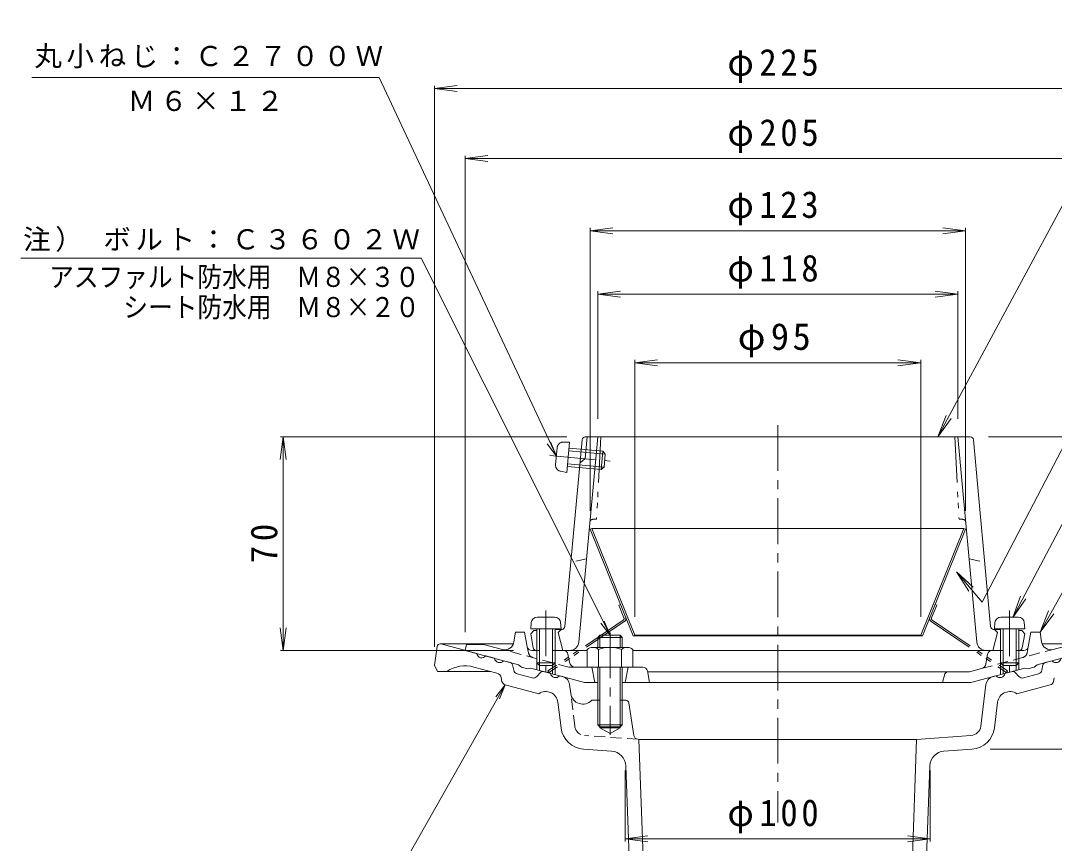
# Model space of a CAD drawing. Units: millimetres, scale not verified. Extents: x -291 to 223, y -346 to 407.
# Drawn here: x -291.2 to 47.6, y -30.9 to 238.9 of the extents above; entities that cross this region are included whole.
import ezdxf
from ezdxf.enums import TextEntityAlignment as Align

# ---------------------------------------------------------------- set-up
doc = ezdxf.new("R2010")
doc.units = ezdxf.units.MM
doc.header["$LTSCALE"] = 3
for name, pattern in [('CHAIN1', [8, 5, -1, 1, -1]), ('DASHED1', [1.8, 1.2, -0.6]), ('DOUBLE_CHAIN1', [8.8, 5, -1, 0.6, -0.6, 0.6, -1])]:
    doc.linetypes.add(name, pattern=pattern)
for name, color, linetype, lineweight in [('0-0_通り芯', 3, 'Continuous', 9), ('0-1_躯体', 2, 'Continuous', 9), ('0-2_仕上', 6, 'Continuous', 9), ('0-4_その他', 7, 'Continuous', 9), ('0-5_寸法', 7, 'Continuous', 9), ('0-6_ハッチ', 2, 'DOUBLE_CHAIN1', 9)]:
    doc.layers.add(name, color=color, linetype=linetype, lineweight=lineweight)
doc.styles.add('ＭＳ ゴシック', font='')
doc.styles.get('ＭＳ ゴシック').set_extended_font_data('MS Gothic')

msp = doc.modelspace()

# ---------------------------------------------------------------- linework, layer by layer
at = {"layer": '0-0_通り芯', "linetype": 'CHAIN1'}
msp.add_line((-43.018, 106.261), (-43.018, -24.021), dxfattribs=at)
at = {"layer": '0-0_通り芯'}
for p, q in [((-153.651, 34.512), (-129.682, 34.512)), ((-153.518, 34.512), (-141.662, 31.335)), ((67.615, 34.512), (43.573, 34.512)), ((-154.641, 33.653), (-155.518, 27.512)), ((-138.764, 30.559), (-135.867, 29.782)), ((-155.518, 27.512), (-154.518, 25.512)), ((-130.668, 28.389), (-132.969, 29.006)), ((-129.947, 27.624), (-129.585, 25.851)), ((43.911, 27.624), (43.549, 25.851)), ((44.632, 28.389), (46.933, 29.006)), ((-137.316, 25.512), (-154.518, 25.512)), ((-135.116, 24.922), (-142.639, 26.938)), ((-128.503, 24.703), (-123.533, 23.371)), ((-120.822, 25.179), (-122.022, 23.825)), ((-117.514, 24.865), (-119.815, 25.481)), ((-113.473, 23.782), (-114.616, 24.088)), ((27.437, 23.782), (28.58, 24.088)), ((31.478, 24.865), (33.779, 25.481)), ((34.786, 25.179), (35.986, 23.825)), ((42.467, 24.703), (37.497, 23.371)), ((-133.674, 23.391), (-133.436, 22.225)), ((-132.354, 21.076), (-121.387, 18.138)), ((-110.905, 18.262), (-111.271, 21.25)), ((23.55, 7.52), (25.235, 21.25)), ((46.318, 21.076), (35.351, 18.138)), ((47.638, 23.391), (47.4, 22.225)), ((-114.052, 6.972), (-115.084, 15.376)), ((-101.341, 16.012), (-104.018, 16.012)), ((-92.873, 16.012), (-94.695, 16.012)), ((-91.885, 15.167), (-90.204, 4.493)), ((28.016, 6.972), (29.048, 15.376)), ((-101.341, 7.012), (-101.341, 8.012)), ((-101.341, 7.012), (-94.694, 7.012)), ((-101.341, 7.012), (-98.018, 5.093)), ((-94.694, 7.012), (-98.018, 5.093)), ((-94.694, 8.012), (-94.694, 7.012)), ((2.482, 3.208), (20.32, 4.455)), ((-88.518, 3.208), (-88.827, 3.23)), ((-88.518, 3.208), (-83.128, -151.192)), ((-88.518, 3.208), (2.482, 3.208)), ((2.482, 3.208), (-2.908, -151.192)), ((-97.505, -0.674), (-106.67, -0.034)), ((11.458, -0.675), (20.634, -0.034)), ((-92.857, -5.483), (-87.628, -151.192)), ((6.822, -5.461), (1.592, -151.192))]:
    msp.add_line(p, q, dxfattribs=at)
at = {"layer": '0-0_通り芯', "linetype": 'DASHED1'}
for p, q in [((-109.586, 7.52), (-110.905, 18.262)), ((-88.827, 3.23), (-106.356, 4.455))]:
    msp.add_line(p, q, dxfattribs=at)
at = {"layer": '0-0_通り芯'}
for centre, radius, start, end in [((-153.651, 33.512), 1, 90, 171.8707), ((-140.052, 31.551), 1.625, 187.61929, 322.3797), ((-145.486, 16.313), 11, 74.99866, 123.25316), ((-134.256, 29.998), 1.625, 187.62059, 322.37891), ((-130.927, 27.423), 1, 11.56642, 75.00078), ((44.891, 27.423), 1, 104.99922, 168.43358), ((48.22, 29.998), 1.625, 217.62109, 352.37941), ((-135.634, 22.99), 2, 11.56561, 74.99841), ((-128.115, 26.152), 1.5, 191.5649, 254.99991), ((-123.144, 24.82), 1.5, 254.99991, 318.43558), ((-120.074, 24.515), 1, 75.00023, 138.43498), ((-115.903, 25.08), 1.625, 187.62059, 322.38074), ((-114.249, 20.884), 3, 6.99973, 75.00041), ((28.213, 20.884), 3, 104.99959, 173.00027), ((29.867, 25.08), 1.625, 217.61926, 352.37941), ((34.038, 24.515), 1, 41.56502, 104.99977), ((37.109, 24.82), 1.5, 221.56442, 285.00009), ((42.079, 26.152), 1.5, 285.00009, 348.4351), ((-131.966, 22.525), 1.5, 191.56418, 254.99976), ((45.93, 22.525), 1.5, 285.00024, 348.43582), ((-119.054, 14.889), 4, 6.99878, 125.67537), ((-106.934, 18.749), 4, 186.99948, 316.81119), ((33.018, 14.889), 4, 54.32463, 173.00122), ((-92.873, 15.012), 1, 8.95035, 90), ((-106.112, 7.947), 8, 186.99913, 266.00005), ((20.076, 7.947), 3.5, 273.99995, 353.00087), ((20.076, 7.947), 8, 273.99995, 353.00087), ((-88.722, 4.726), 1.5, 188.9502, 266.00055), ((-97.853, -5.662), 5, 2.05514, 86.00002), ((11.818, -5.662), 5, 93.99974, 177.69432)]:
    msp.add_arc(centre, radius, start, end, dxfattribs=at)
at = {"layer": '0-0_通り芯', "linetype": 'DASHED1'}
msp.add_arc((-106.112, 7.947), 3.5, 186.99913, 266.00005, dxfattribs=at)
at = {"layer": '0-1_躯体'}
for p, q in [((-129.511, 35.149), (-129.018, 38.368)), ((-126.018, 38.368), (-129.018, 38.368)), ((-126.018, 38.368), (-125.123, 33.592)), ((39.087, 33.592), (39.982, 38.368)), ((39.982, 38.368), (42.982, 38.368)), ((43.475, 35.149), (42.982, 38.368)), ((-145.518, 32.368), (-145.018, 34.368)), ((-139.459, 34.368), (-145.018, 34.368)), ((-133.253, 32.705), (-139.459, 34.368)), ((47.217, 32.705), (53.423, 34.368)), ((-123.649, 32.368), (-121.148, 32.368)), ((-113.275, 32.368), (-116.888, 32.368)), ((-111.333, 28.518), (-111.798, 31.131)), ((25.205, 28), (25.762, 31.131)), ((30.852, 32.368), (27.239, 32.368)), ((37.613, 32.368), (35.112, 32.368)), ((-122.018, 28.278), (-122.018, 26.071)), ((-121.148, 27.408), (-121.148, 25.838)), ((-116.888, 27.408), (-116.888, 24.697)), ((-116.018, 28.278), (-116.018, 24.464)), ((29.982, 28.278), (29.982, 24.464)), ((30.852, 27.408), (30.852, 24.697)), ((35.112, 27.408), (35.112, 25.838)), ((35.982, 28.278), (35.982, 26.071)), ((-125.018, 26.358), (-124.018, 26.607)), ((-106.331, 21.868), (-124.018, 26.607)), ((-109.364, 26.868), (-87.248, 26.868)), ((-104.018, 26.868), (-103.018, 21.868)), ((-92.018, 26.868), (-93.018, 21.868)), ((-85.777, 25.662), (-85.018, 21.868)), ((-85.718, 25.368), (19.834, 25.368)), ((11.775, 24.643), (10.982, 21.868)), ((23.753, 26.418), (19.834, 25.368)), ((20.295, 21.868), (37.982, 26.607)), ((38.982, 26.358), (37.982, 26.607)), ((38.982, 26.358), (40.982, 26.894)), ((-102.018, 21.868), (-106.331, 21.868)), ((-94.018, 21.868), (20.295, 21.868))]:
    msp.add_line(p, q, dxfattribs=at)
at = {"layer": '0-1_躯体', "color": 4}
for p, q in [((-101.342, 33.368), (-101.342, 37.335)), ((-94.694, 33.368), (-94.694, 37.335)), ((-102.018, 33.368), (-102.018, 36.659)), ((-94.018, 33.368), (-94.018, 36.659)), ((-105.518, 32.646), (-105.518, 26.868)), ((-103.642, 33.368), (-92.394, 33.368)), ((-101.765, 32.646), (-101.765, 26.868)), ((-94.271, 32.646), (-94.271, 26.868)), ((-90.518, 32.646), (-90.518, 26.868)), ((-105.518, 26.868), (-90.518, 26.868)), ((-102.018, 26.868), (-102.018, 8.012)), ((-101.342, 26.868), (-101.342, 8.012)), ((-94.694, 26.868), (-94.694, 8.012)), ((-94.018, 26.868), (-94.018, 8.012))]:
    msp.add_line(p, q, dxfattribs=at)
at = {"layer": '0-1_躯体', "color": 4, "linetype": 'CHAIN1'}
msp.add_line((-98.018, 38.222), (-98.018, 4.642), dxfattribs=at)
at = {"layer": '0-1_躯体', "linetype": 'DASHED1'}
for p, q in [((-111.468, 26.868), (-133.253, 32.705)), ((-125.123, 33.592), (-124.75, 31.602)), ((23.753, 26.418), (47.217, 32.705)), ((39.087, 33.592), (38.714, 31.602)), ((-109.364, 26.868), (-111.468, 26.868))]:
    msp.add_line(p, q, dxfattribs=at)
at = {"layer": '0-1_躯体', "color": 4}
for points in [[(-94.018, 36.659), (-102.018, 36.659), (-101.342, 37.335), (-94.694, 37.335)], [(-94.018, 8.012), (-102.018, 8.012), (-101.342, 7.335), (-94.694, 7.335)]]:
    msp.add_lwpolyline(points, close=True, dxfattribs=at)
at = {"layer": '0-1_躯体'}
for points in [[(-125.018, 26.358), (-127.018, 26.894), (-128.018, 27.679), (-145.518, 32.368)], [(40.982, 26.894), (41.982, 27.679), (59.482, 32.368)]]:
    msp.add_lwpolyline(points, dxfattribs=at)
for centre, radius, start, end in [((-132.476, 35.603), 3, 254.99973, 351.29286), ((46.44, 35.603), 3, 188.70714, 285.00027), ((-123.649, 33.868), 1.5, 190.61565, 270), ((-113.275, 30.868), 1.5, 10.08813, 90), ((27.239, 30.868), 1.5, 90, 169.91187), ((37.613, 33.868), 1.5, 270, 349.38435), ((-109.364, 28.868), 2, 190.08937, 270), ((23.236, 28.35), 2, 284.9995, 349.91257), ((-87.248, 25.368), 1.5, 11.31021, 90), ((12.736, 24.368), 1, 90, 164.05402)]:
    msp.add_arc(centre, radius, start, end, dxfattribs=at)
at = {"layer": '0-1_躯体', "linetype": 'DASHED1'}
for centre, start, end in [((-122.784, 31.971), 190.61488, 255.0005), ((36.748, 31.971), 284.9995, 349.38512)]:
    msp.add_arc(centre, 2, start, end, dxfattribs=at)
at = {"layer": '0-1_躯体', "color": 4}
for centre, radius, start, end in [((-103.642, 30.568), 2.8, 47.92557, 132.07463), ((-98.018, 23.279), 10.089, 68.19786, 111.80214), ((-92.394, 30.568), 2.8, 47.92572, 132.07428)]:
    msp.add_arc(centre, radius, start, end, dxfattribs=at)
at = {"layer": '0-2_仕上'}
for p, q in [((-102.018, 102.368), (-108.254, 35.091)), ((-105.533, 102.368), (-106.182, 95.368)), ((-106.128, 102.368), (20.092, 102.368)), ((22.218, 35.091), (15.982, 102.368)), ((-107.124, 101.46), (-112.802, 40.194)), ((21.088, 101.46), (26.766, 40.194)), ((-106.182, 95.368), (-107.827, 93.868)), ((-124.018, 37.868), (-123.018, 38.868)), ((-123.167, 33.189), (-124.018, 37.868)), ((-123.018, 38.868), (-122.018, 38.913)), ((-116.018, 39.185), (-113.753, 39.288)), ((-114.018, 39.276), (-115.018, 38.276)), ((-115.018, 38.276), (-113.518, 32.368)), ((28.982, 38.276), (27.482, 32.368)), ((29.982, 39.185), (27.717, 39.288)), ((27.982, 39.276), (28.982, 38.276)), ((36.982, 38.868), (35.982, 38.913)), ((37.982, 37.868), (36.982, 38.868)), ((37.131, 33.189), (37.982, 37.868)), ((-115.121, 32.368), (-105.518, 32.368)), ((-90.518, 32.368), (29.085, 32.368))]:
    msp.add_line(p, q, dxfattribs=at)
at = {"layer": '0-2_仕上', "linetype": 'DOUBLE_CHAIN1'}
for p, q in [((-101.018, 102.368), (-102.433, 75.368)), ((14.982, 102.368), (16.397, 75.368)), ((-103.609, 75.368), (-102.433, 75.368)), ((17.573, 75.368), (16.397, 75.368))]:
    msp.add_line(p, q, dxfattribs=at)
at = {"layer": '0-2_仕上', "color": 4, "linetype": 'DOUBLE_CHAIN1'}
for p, q in [((-115.339, 98.895), (-115.85, 93.266)), ((-113.34, 100.714), (-111.258, 100.707)), ((-111.258, 100.707), (-112.163, 90.748)), ((-111.439, 98.715), (-100.354, 97.708)), ((-117.731, 96.275), (-97.703, 94.455)), ((-111.518, 97.849), (-99.567, 96.763)), ((-100.354, 97.708), (-100.898, 91.733)), ((-99.567, 96.763), (-100.354, 97.708)), ((-99.567, 96.763), (-99.952, 92.52)), ((-111.982, 92.74), (-100.898, 91.733)), ((-111.903, 93.606), (-99.952, 92.52)), ((-99.952, 92.52), (-100.898, 91.733)), ((-114.212, 91.117), (-112.163, 90.748))]:
    msp.add_line(p, q, dxfattribs=at)
at = {"layer": '0-2_仕上', "linetype": 'DASHED1'}
for p, q in [((-105.726, 62.368), (-110.84, 61.368)), ((19.69, 62.368), (24.804, 61.368))]:
    msp.add_line(p, q, dxfattribs=at)
at = {"layer": '0-2_仕上', "color": 4, "linetype": 'CHAIN1'}
for p, q in [((-119.018, 45.453), (-119.018, 25.342)), ((32.982, 45.453), (32.982, 25.342))]:
    msp.add_line(p, q, dxfattribs=at)
at = {"layer": '0-2_仕上', "color": 4}
for p, q in [((-123.837, 41.482), (-124.018, 39.408)), ((-116.192, 43.308), (-121.844, 43.308)), ((-114.2, 41.482), (-114.018, 39.408)), ((28.163, 41.482), (27.982, 39.408)), ((30.156, 43.308), (35.808, 43.308)), ((37.8, 41.482), (37.982, 39.408)), ((-114.018, 39.408), (-124.018, 39.408)), ((-122.018, 39.408), (-122.018, 28.278)), ((-121.148, 39.408), (-121.148, 27.408)), ((-116.888, 39.408), (-116.888, 27.408)), ((-116.018, 39.408), (-116.018, 28.278)), ((27.982, 39.408), (37.982, 39.408)), ((29.982, 39.408), (29.982, 28.278)), ((30.852, 39.408), (30.852, 27.408)), ((35.112, 39.408), (35.112, 27.408)), ((35.982, 39.408), (35.982, 28.278)), ((-121.148, 27.408), (-122.018, 28.278)), ((-116.018, 28.278), (-122.018, 28.278)), ((-116.888, 27.408), (-121.148, 27.408)), ((-116.888, 27.408), (-116.018, 28.278)), ((30.852, 27.408), (29.982, 28.278)), ((29.982, 28.278), (35.982, 28.278)), ((30.852, 27.408), (35.112, 27.408)), ((35.112, 27.408), (35.982, 28.278))]:
    msp.add_line(p, q, dxfattribs=at)
at = {"layer": '0-2_仕上'}
for centre, radius, start, end in [((-106.128, 101.368), 1, 90, 174.70436), ((20.092, 101.368), 1, 5.2957, 90), ((-113.798, 40.287), 1, 272.59111, 354.7043), ((27.762, 40.287), 1, 185.2957, 267.40889), ((-111.241, 35.368), 3, 270, 354.70435), ((25.205, 35.368), 3, 185.29565, 270), ((-122.183, 33.368), 1, 190.3056, 270), ((36.147, 33.368), 1, 270, 349.6944)]:
    msp.add_arc(centre, radius, start, end, dxfattribs=at)
at = {"layer": '0-2_仕上', "color": 4, "linetype": 'DOUBLE_CHAIN1'}
for centre, start, end in [((-113.347, 98.714), 89.80701, 174.80699), ((-113.858, 93.085), 174.80699, 259.80698)]:
    msp.add_arc(centre, 2, start, end, dxfattribs=at)
at = {"layer": '0-2_仕上', "linetype": 'DOUBLE_CHAIN1'}
for centre, start, end in [((-103.609, 74.368), 90, 174.70509), ((17.573, 74.368), 5.29491, 90)]:
    msp.add_arc(centre, 1, start, end, dxfattribs=at)
at = {"layer": '0-2_仕上', "color": 4}
for centre, start, end in [((-121.844, 41.308), 90, 174.99998), ((-116.192, 41.308), 5.00002, 90), ((30.156, 41.308), 90, 174.99998), ((35.808, 41.308), 5.00002, 90)]:
    msp.add_arc(centre, 2, start, end, dxfattribs=at)
at = {"layer": '0-4_その他'}
for p, q in [((-155.518, 216.663), (-148.082, 217.642)), ((-155.518, 217.563), (-155.518, 33.512)), ((-155.518, 216.663), (69.482, 216.663)), ((-155.518, 216.663), (-148.082, 215.684)), ((-145.518, 193.658), (-138.082, 194.637)), ((-145.518, 194.558), (-145.518, 38.368)), ((-145.518, 193.658), (59.482, 193.658)), ((-145.518, 193.658), (-138.082, 192.679)), ((-104.518, 170.015), (-97.082, 170.993)), ((-104.518, 170.915), (-104.518, 78.144)), ((-104.518, 170.015), (18.482, 170.015)), ((-104.518, 170.015), (-97.082, 169.036)), ((18.482, 170.015), (11.046, 170.993)), ((18.482, 170.015), (11.046, 169.036)), ((18.482, 170.915), (18.482, 78.144)), ((-102.018, 149.169), (-94.582, 150.148)), ((-102.018, 150.148), (-102.018, 108.368)), ((-102.018, 149.169), (15.982, 149.169)), ((-102.018, 149.169), (-94.582, 148.19)), ((15.982, 149.169), (8.546, 150.148)), ((15.982, 149.169), (8.546, 148.19)), ((15.982, 150.148), (15.982, 108.368)), ((-89.861, 126.736), (-82.426, 127.715)), ((-89.861, 127.715), (-89.861, 43.368)), ((-89.861, 126.736), (3.825, 126.736)), ((-89.861, 126.736), (-82.426, 125.757)), ((3.825, 126.736), (-3.61, 127.715)), ((3.825, 126.736), (-3.61, 125.757)), ((3.825, 127.715), (3.825, 43.368)), ((-205.144, 102.368), (-206.123, 94.932)), ((-206.044, 102.368), (-112.128, 102.368)), ((-205.144, 32.368), (-205.144, 102.368)), ((-205.144, 102.368), (-204.165, 94.932)), ((142.692, 102.368), (26.092, 102.368)), ((-205.144, 32.368), (-206.123, 39.804)), ((-205.144, 32.368), (-204.165, 39.804)), ((-206.044, 32.368), (-129.649, 32.368)), ((142.692, -0.034), (26.634, -0.034)), ((-93.018, -30.327), (-93.018, -6.988)), ((6.982, -30.327), (6.982, -6.988)), ((-93.018, -29.427), (-85.582, -28.448)), ((-93.018, -29.427), (6.982, -29.427)), ((-93.018, -29.427), (-85.582, -30.406)), ((6.982, -29.427), (-0.454, -28.448)), ((6.982, -29.427), (-0.454, -30.406))]:
    msp.add_line(p, q, dxfattribs=at)
at = {"layer": '0-5_寸法'}
for p, q in [((9.482, 102.368), (82.839, 238.897)), ((-173.652, 220.233), (-287.507, 220.233)), ((-115.578, 96.121), (-173.652, 220.233)), ((23.963, 48.146), (107.159, 207.898)), ((33.982, 43.168), (105.329, 177.983)), ((-159.914, 161.008), (-291.214, 161.008)), ((-98.018, 37.335), (-159.914, 161.008)), ((42.982, 38.368), (98.807, 138.503)), ((9.482, 102.368), (12.139, 109.382)), ((9.482, 102.368), (13.864, 108.455)), ((-115.578, 96.121), (-118.621, 100.088)), ((-115.578, 96.121), (-117.491, 100.741)), ((15.543, 58.181), (21.073, 53.114)), ((33.982, 43.168), (36.595, 50.198)), ((33.982, 43.168), (38.325, 49.283)), ((42.982, 38.368), (45.748, 45.34)), ((42.982, 38.368), (47.458, 44.386)), ((-98.018, 37.335), (-101.062, 41.302)), ((-98.018, 37.335), (-99.931, 41.955)), ((-132.354, 21.076), (-135.398, 17.11)), ((-132.354, 21.076), (-134.268, 16.457))]:
    msp.add_line(p, q, dxfattribs=at)
for points in [[(23.963, 48.146), (15.543, 58.181), (19.573, 51.855)], [(-132.354, 21.076), (-181.113, -64.953), (-268.762, -64.953)]]:
    msp.add_lwpolyline(points, dxfattribs=at)
at = {"layer": '0-6_ハッチ', "linetype": 'Continuous'}
for p, q in [((-103.961, 72.368), (-104.518, 72.144)), ((-104.518, 72.144), (-90.418, 37.144)), ((-103.961, 72.368), (-89.861, 37.368)), ((17.925, 72.368), (-103.961, 72.368)), ((18.482, 72.144), (4.382, 37.144)), ((17.925, 72.368), (18.482, 72.144)), ((-90.418, 37.144), (-89.861, 37.368)), ((4.382, 37.144), (3.825, 37.368)), ((4.382, 37.144), (-90.418, 37.144))]:
    msp.add_line(p, q, dxfattribs=at)
at = {"layer": '0-6_ハッチ'}
for p, q in [((-94.572, 47.456), (-95.129, 47.232)), ((8.536, 47.456), (9.093, 47.232)), ((-93.442, 43.044), (-95.129, 47.232)), ((7.406, 43.044), (9.093, 47.232)), ((-93.662, 42.322), (-118.354, 25.641)), ((-93.326, 41.825), (-118.018, 25.144)), ((7.29, 41.825), (31.982, 25.144)), ((7.626, 42.322), (32.318, 25.641)), ((-118.018, 25.144), (-118.354, 25.641)), ((31.982, 25.144), (32.318, 25.641))]:
    msp.add_line(p, q, dxfattribs=at)
at = {"layer": '0-6_ハッチ', "linetype": 'Continuous'}
msp.add_lwpolyline([(17.925, 72.368), (3.825, 37.368), (-89.861, 37.368)], dxfattribs=at)
at = {"layer": '0-6_ハッチ'}
for centre, radius, start, end in [((-93.998, 42.82), 0.6, 304.04227, 21.94041), ((-93.998, 42.82), 1.2, 304.04227, 21.94041), ((7.962, 42.82), 1.2, 158.05959, 235.95773), ((7.962, 42.82), 0.6, 158.05959, 235.95773)]:
    msp.add_arc(centre, radius, start, end, dxfattribs=at)

# ---------------------------------------------------------------- texts
at = {"layer": '0-4_その他', "color": 2, "char_height": 8.798, "attachment_point": 7, "style": 'ＭＳ ゴシック'}
for s, insert in [('\\T1.21;\\W0.95;φ225', (-59.518, 218.463)), ('\\T1.21;\\W0.95;φ205', (-59.518, 195.458)), ('\\T1.21;\\W0.95;φ123', (-59.518, 171.815)), ('\\T1.21;\\W0.95;φ118', (-59.518, 150.969)), ('\\T1.19;φ95', (-56.143, 128.536)), ('\\T1.21;\\W0.95;φ100', (-59.518, -27.627))]:
    msp.add_mtext(s, dxfattribs=dict(at, insert=insert))
at = {"layer": '0-4_その他', "color": 2, "insert": (-206.944, 60.993), "char_height": 8.798, "attachment_point": 7, "rotation": 90, "style": 'ＭＳ ゴシック'}
msp.add_mtext('\\T1.27;\\W0.95;70', dxfattribs=at)
at = {"layer": '0-5_寸法', "color": 6, "style": 'ＭＳ ゴシック', "width": 0.9}
for s, p in [('アスファルト防水用\u3000Ｍ８×３０', (-281.888, 149.591)), ('シート防水用\u3000Ｍ８×２０', (-257.565, 139.688))]:
    msp.add_text(s, height=6.598, dxfattribs=at).set_placement(p, align=Align.BOTTOM_LEFT)
at = {"layer": '0-5_寸法', "char_height": 6.598, "attachment_point": 7, "style": 'ＭＳ ゴシック'}
for s, insert in [('\\T1.17;丸小ねじ：Ｃ２７００Ｗ', (-286.706, 223.261)), ('\\T1.17;Ｍ６×１２', (-256.079, 209.177)), ('\\T1.17;注）\\~ボルト：Ｃ３６０２Ｗ', (-290.416, 163.038))]:
    msp.add_mtext(s, dxfattribs=dict(at, insert=insert))

doc.saveas('drawing.dxf')
